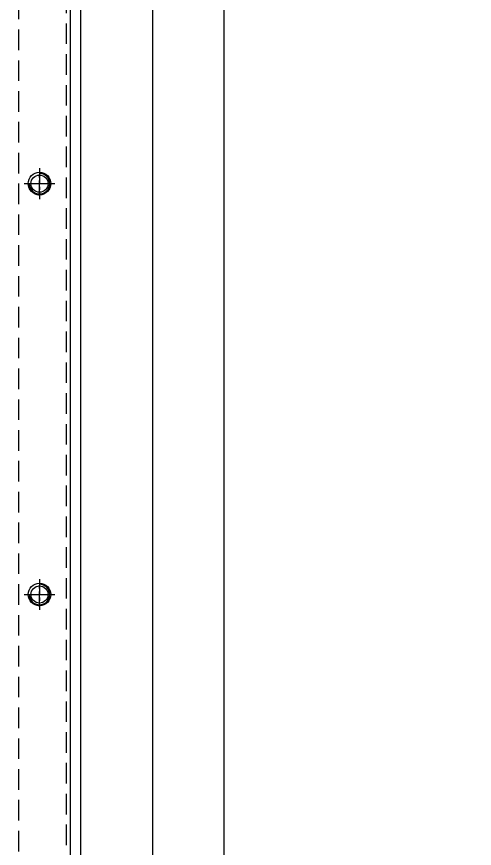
# Model space of a CAD drawing. Header units: millimetres. Extents: x 10462777 to 22643323, y 453826 to 1389191.
# Drawn here: x 11279152.6 to 11279375.6, y 584951.9 to 585356.7 of the extents above; entities that cross this region are included whole.
import ezdxf

# ---------------------------------------------------------------- set-up
doc = ezdxf.new("R2010")
doc.units = ezdxf.units.MM
doc.header["$LTSCALE"] = 200
doc.header["$MEASUREMENT"] = 0
for name, pattern in [('CENTER', [2, 1.25, -0.25, 0.25, -0.25]), ('HIDDEN', [3.75, 2.5, -1.25]), ('PHANTOM', [2.5, 1.25, -0.25, 0.25, -0.25, 0.25, -0.25])]:
    doc.linetypes.add(name, pattern=pattern)
doc.layers.get('0').update_dxf_attribs({"linetype": 'CONTINUOUS'})
doc.layers.add('LAYOUT', color=8, linetype='CONTINUOUS', lineweight=25)

# ---------------------------------------------------------------- blocks, each defined once
blk = doc.blocks.new('A$C7DA30AB0')
at = {"layer": 'LAYOUT', "color": 6, "linetype": 'PHANTOM'}
blk.add_circle((3030.45, 3025.99, 0), 2693.02, dxfattribs=at)
blk = doc.blocks.new('A$C6F7E1649')
at = {"lineweight": -3, "ltscale": 10}
blk.add_line((1680, 1150, 0), (540, 1150, 0), dxfattribs=at)
at = {"color": 0, "linetype": 'Continuous', "lineweight": -3, "ltscale": 10}
for p, q in [((560, 1115, 0), (1360, 1115, 0)), ((620, 1075, 0), (1320, 1075, 0))]:
    blk.add_line(p, q, dxfattribs=at)
at = {"color": 7, "linetype": 'Continuous', "lineweight": -3, "ltscale": 10}
blk.add_line((645, 1080, 0), (1275, 1080, 0), dxfattribs=at)
at = {"color": 2, "linetype": 'HIDDEN', "lineweight": -3, "ltscale": 0.02}
for p, q in [((600, 1075, 0), (1355, 1075, 0)), ((602, 1073, 0), (1355, 1073, 0)), ((1680, 1050, 0), (540, 1050, 0))]:
    blk.add_line(p, q, dxfattribs=at)
at = {"color": 1, "linetype": 'CENTER', "ltscale": 0.03}
for p, q in [((860, 1052.5, 0), (860, 1067.5, 0)), ((860, 1054, 0), (860, 1066, 0)), ((1060, 1052.5, 0), (1060, 1067.5, 0)), ((1060, 1054, 0), (1060, 1066, 0)), ((852.5, 1060, 0), (867.5, 1060, 0)), ((866, 1060, 0), (854, 1060, 0)), ((1052.5, 1060, 0), (1067.5, 1060, 0)), ((1066, 1060, 0), (1054, 1060, 0))]:
    blk.add_line(p, q, dxfattribs=at)
at = {"ltscale": 0.01}
for centre in [(860, 1060, 0), (1060, 1060, 0)]:
    blk.add_circle(centre, 5.5, dxfattribs=at)
at = {"ltscale": 0.03}
for centre in [(860, 1060, 0), (1060, 1060, 0)]:
    blk.add_circle(centre, 4.188, dxfattribs=at)
at = {"color": 3, "ltscale": 0.03}
for centre in [(860, 1060, 0), (1060, 1060, 0)]:
    blk.add_arc(centre, 5, 270, 180, dxfattribs=at)

msp = doc.modelspace()

# ---------------------------------------------------------------- block references
at = {"ltscale": 10}
msp.add_blockref('A$C7DA30AB0', (11276684.40366, 580408.4363, 0), dxfattribs=at)

# ---------------------------------------------------------------- next in the draw order: block references
at = {"ltscale": 10, "rotation": 270}
msp.add_blockref('A$C6F7E1649', (11278103.73988, 586135.42309, 0), dxfattribs=at)

doc.saveas('drawing.dxf')
